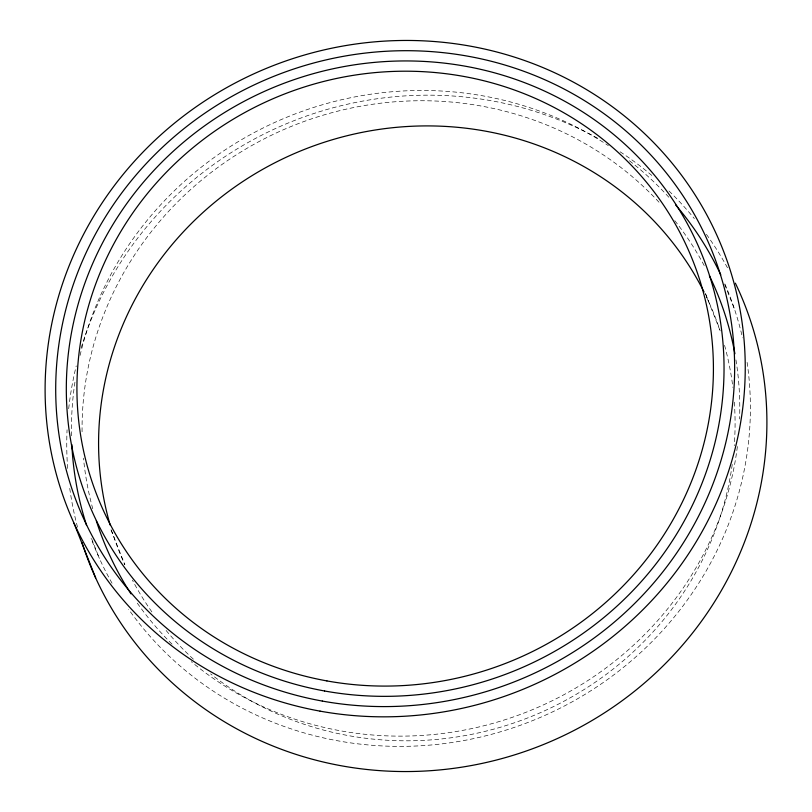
<?xml version="1.0" encoding="UTF-8"?>
<svg xmlns="http://www.w3.org/2000/svg" width="812" height="812" viewBox="0 0 812 812"><rect width="100%" height="100%" fill="white"/><g stroke="black" fill="none" stroke-linecap="round" stroke-linejoin="round"><path stroke-width="0.61" stroke-dasharray="4.06 3.04" d="M724.751 284.555L734.484 309.128M705.587 293.802L708.805 301.942M705.415 293.629L719.706 329.713M111.193 530.013L113.497 535.829M111.021 529.84L124.855 564.766A320.222 305.403 -21.6 0 1 112.33 532.246M91.604 538.711L99.48 558.605M77.516 527.14A352.246 335.945 -21.6 0 1 69.568 486.997M67.65 468.433A352.246 335.945 -21.6 0 1 67.071 429.822M68.695 408.71A352.246 335.945 -21.6 0 1 76.226 365.928M81.261 347.577A352.246 335.945 -21.6 0 1 600.261 139.705M620.124 151.803A352.246 335.945 -21.6 0 1 652.472 175.991M668.966 190.962A352.246 335.945 -21.6 0 1 694.351 218.611M706.41 234.333A352.246 335.945 -21.6 0 1 728.577 269.807M724.558 345.323A320.222 305.403 -21.6 0 1 732.891 387.415M734.322 402.163A320.222 305.403 -21.6 0 1 734.251 445.656M732.241 464.484A320.222 305.403 -21.6 0 1 530.743 716.722A320.222 305.403 -21.6 0 1 210.633 673.889M193.368 659.151A320.222 305.403 -21.6 0 1 165.323 629.523M151.885 611.903A320.222 305.403 -21.6 0 1 132.417 580.154M706.217 296.41A320.222 305.403 -21.6 0 1 720.173 330.88M724.852 283.875A341.568 325.764 -21.6 0 1 742.513 337.833M747.101 362.385A341.568 325.764 -21.6 0 1 531.789 720.944A341.568 325.764 -21.6 0 1 128.611 609.304M112.046 583.219A341.568 325.764 -21.6 0 1 91.035 538.163M71.527 435.79A341.568 325.764 -21.6 0 1 75.11 381.001M80.063 355.433A341.568 325.764 -21.6 0 1 608.35 145.602M629.452 160.766A341.568 325.764 -21.6 0 1 668.997 197.407M735.956 359.939A330.89 315.584 -21.6 0 1 739.59 418.962M737.377 446.539A330.89 315.584 -21.6 0 1 526.531 712.073A330.89 315.584 -21.6 0 1 191.287 661.648M172.022 644.139A330.89 315.584 -21.6 0 1 136.578 602.128M92.771 508.779A330.89 315.584 -21.6 0 1 83.484 458.201M82.073 431.74A330.89 315.584 -21.6 0 1 295.578 124.693A330.89 315.584 -21.6 0 1 660.897 204.279M674.792 220.651A330.89 315.584 -21.6 0 1 704.227 265.625"/><path stroke-width="1.22" d="M73.993 523.192L95.654 577.911M735.367 283.165A352.246 335.945 -21.6 0 1 540.822 745.578A352.246 335.945 -21.6 0 1 82.012 542.558M110.138 525.029A320.222 305.403 -21.6 0 1 305.373 149.022A320.222 305.403 -21.6 0 1 704.055 292.005M86.59 525.384A341.568 325.764 -21.6 0 1 71.832 444.57M675.604 204.908A341.568 325.764 -21.6 0 1 720.782 274.852M709.404 275.775A330.89 315.584 -21.6 0 1 734.901 353.738M131.016 593.887A330.89 315.584 -21.6 0 1 96.313 520.766M320.06 711.139A352.246 335.945 -21.6 0 0 728.841 265.92A352.246 335.945 -21.6 0 0 136.609 158.868A352.246 335.945 -21.6 0 0 320.06 711.139M326.891 680.913A320.222 305.403 -21.6 0 0 698.503 276.171A320.222 305.403 -21.6 0 0 160.116 178.843A320.222 305.403 -21.6 0 0 326.891 680.913M322.334 701.071A341.568 325.764 -21.6 0 0 718.732 269.34A341.568 325.764 -21.6 0 0 144.445 165.526A341.568 325.764 -21.6 0 0 322.334 701.071M324.607 690.992A330.89 315.584 -21.6 0 0 708.622 272.751A330.89 315.584 -21.6 0 0 152.28 172.185A330.89 315.584 -21.6 0 0 324.607 690.992"/></g></svg>
